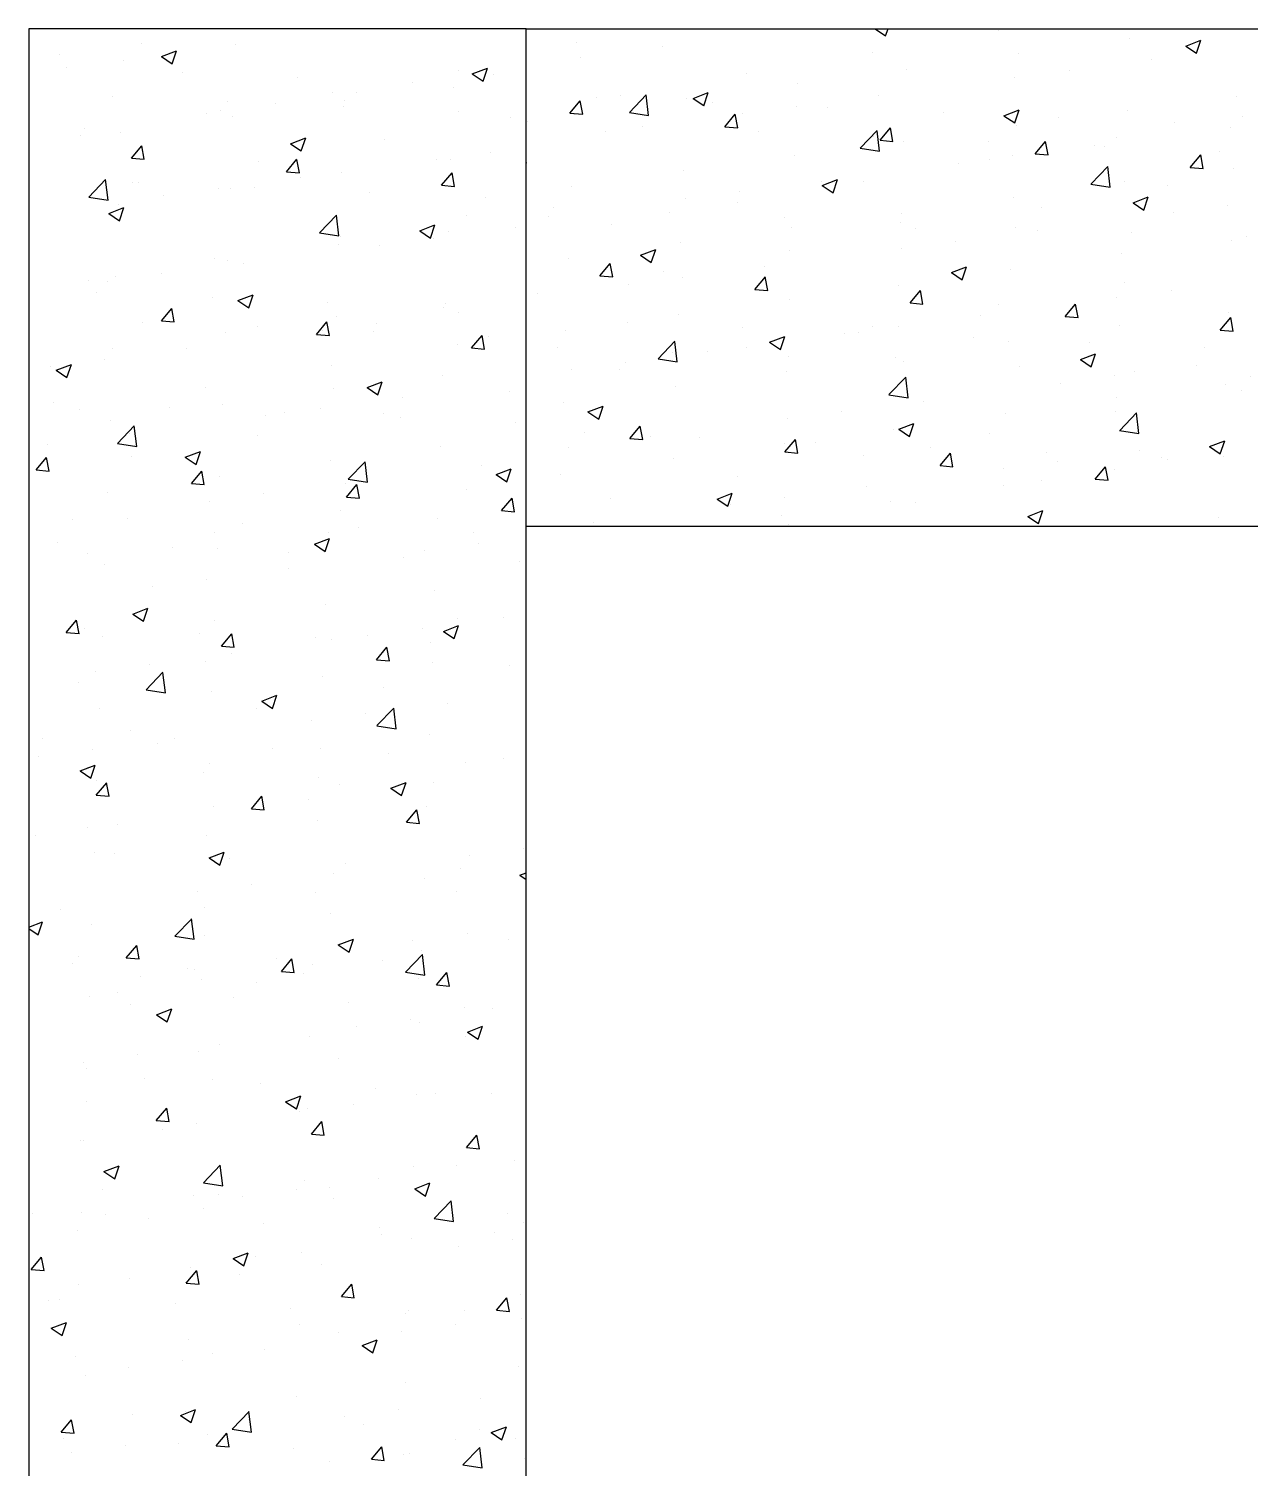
# Model space of a CAD drawing. Header units: millimetres. Extents: x 331487 to 517269, y 198509 to 399936.
# Drawn here: x 425944 to 426509, y 320938 to 321604 of the extents above; entities that cross this region are included whole.
import ezdxf

# ---------------------------------------------------------------- set-up
doc = ezdxf.new("R2010")
doc.units = ezdxf.units.MM
doc.header["$MEASUREMENT"] = 0
doc.layers.add('COLUMN', color=6, linetype='Continuous')

msp = doc.modelspace()

# ---------------------------------------------------------------- linework, layer by layer
at = {"layer": 'COLUMN'}
for p, q in [((426174.35, 321603.51), (425944.35, 321603.51)), ((425944.35, 321603.51), (425944.35, 317903.51)), ((426174.35, 321603.51), (427974.35, 321603.51)), ((426174.35, 318133.51), (426174.35, 321603.51)), ((426174.35, 321373.51), (427974.35, 321373.51))]:
    msp.add_line(p, q, dxfattribs=at)
at = {"layer": 'COLUMN', "color": 2, "linetype": 'Continuous'}
for p, q in [((426091.32, 321603.43), (426091.32, 321603.43)), ((426335.65, 321603.51), (426340.54, 321600.21)), ((426340.54, 321600.21), (426341.65, 321603.51)), ((426392.9, 321602.68), (426392.9, 321602.68)), ((426453.45, 321599.24), (426453.45, 321599.24)), ((425996.32, 321596.83), (425996.32, 321596.83)), ((426005.69, 321590.63), (426012.7, 321593.32)), ((426010.66, 321587.27), (426012.69, 321593.32)), ((426039.98, 321596.38), (426039.98, 321596.38)), ((426197.59, 321597.05), (426197.59, 321597.05)), ((426237.42, 321595.37), (426237.42, 321595.37)), ((426334.59, 321592.67), (426334.59, 321592.67)), ((426479.28, 321595.55), (426486.28, 321598.24)), ((426479.28, 321595.55), (426484.26, 321592.2)), ((426484.25, 321592.2), (426486.28, 321598.24)), ((425958.45, 321591.85), (425958.45, 321591.85)), ((425988.04, 321588.89), (425988.04, 321588.89)), ((426005.69, 321590.63), (426010.67, 321587.28)), ((426174.51, 321587.09), (426174.51, 321587.09)), ((426199.55, 321590.38), (426199.55, 321590.38)), ((426402.1, 321592.2), (426402.1, 321592.2)), ((426463.24, 321589.12), (426463.24, 321589.12)), ((425961.81, 321585.52), (425961.81, 321585.52)), ((426015.19, 321583.27), (426015.19, 321583.27)), ((426068.57, 321581.01), (426068.57, 321581.01)), ((426143.09, 321584.24), (426143.09, 321584.24)), ((426149.41, 321582.62), (426156.41, 321585.31)), ((426149.41, 321582.62), (426154.38, 321579.27)), ((426154.38, 321579.27), (426156.4, 321585.31)), ((426159.23, 321582.3), (426159.23, 321582.3)), ((426276.27, 321582.66), (426276.27, 321582.66)), ((426350.17, 321584.7), (426350.17, 321584.7)), ((426400.33, 321580.84), (426400.33, 321580.84)), ((426425.37, 321584.14), (426425.37, 321584.14)), ((426084.78, 321574.23), (426084.78, 321574.23)), ((426096.08, 321573.99), (426096.08, 321573.99)), ((426121.95, 321578.75), (426121.95, 321578.75)), ((426140.62, 321576.54), (426140.62, 321576.54)), ((426217.95, 321572.65), (426217.95, 321572.65)), ((426222.07, 321564.83), (426229.85, 321572.95)), ((426230.92, 321563.41), (426229.82, 321572.91)), ((426251.55, 321571.31), (426258.55, 321574)), ((426256.52, 321567.95), (426258.55, 321574)), ((426299.66, 321578.3), (426299.66, 321578.3)), ((426337.18, 321572.53), (426337.18, 321572.53)), ((426502.74, 321572.35), (426502.74, 321572.35)), ((425982.89, 321572.09), (425982.89, 321572.09)), ((426033.17, 321565.71), (426033.17, 321565.71)), ((426036.27, 321569.83), (426036.27, 321569.83)), ((426058.2, 321569), (426058.2, 321569)), ((426089.66, 321567.58), (426089.66, 321567.58)), ((426090.11, 321570.14), (426090.11, 321570.14)), ((426194.48, 321564.5), (426199.3, 321570.24)), ((426200.46, 321563.97), (426199.3, 321570.24)), ((426207.06, 321571.62), (426207.06, 321571.62)), ((426248.31, 321571.26), (426248.31, 321571.26)), ((426251.55, 321571.31), (426256.52, 321567.96)), ((426260.44, 321569.37), (426260.44, 321569.37)), ((426299.3, 321567.54), (426299.3, 321567.54)), ((426313.82, 321567.11), (426313.82, 321567.11)), ((426395.26, 321563.3), (426402.26, 321565.99)), ((426400.23, 321559.95), (426402.26, 321565.99)), ((426452.23, 321565.95), (426452.23, 321565.95)), ((426026.46, 321564.22), (426026.46, 321564.22)), ((426038.76, 321563.09), (426038.76, 321563.09)), ((426143.04, 321565.32), (426143.04, 321565.32)), ((426167.06, 321562.28), (426167.06, 321562.28)), ((426174.76, 321560.44), (426174.76, 321560.44)), ((426194.48, 321564.5), (426200.46, 321563.97)), ((426196.37, 321563.76), (426196.37, 321563.76)), ((426222.03, 321564.79), (426230.92, 321563.41)), ((426266.21, 321558.22), (426271.03, 321563.97)), ((426272.18, 321557.69), (426271.03, 321563.96)), ((426274.27, 321564.24), (426274.27, 321564.24)), ((426367.2, 321564.85), (426367.2, 321564.85)), ((426395.26, 321563.3), (426400.24, 321559.95)), ((426420.58, 321562.6), (426420.58, 321562.6)), ((426473.97, 321560.34), (426473.97, 321560.34)), ((426505.41, 321563.03), (426505.41, 321563.03)), ((425968.14, 321554.21), (425968.14, 321554.21)), ((425970.01, 321557.39), (425970.01, 321557.39)), ((425986.82, 321555.6), (425986.82, 321555.6)), ((426065.38, 321550.37), (426072.39, 321553.06)), ((426070.35, 321547.01), (426072.38, 321553.06)), ((426211.11, 321555.93), (426211.11, 321555.93)), ((426228.14, 321558.19), (426228.14, 321558.19)), ((426266.21, 321558.22), (426272.19, 321557.7)), ((426281.52, 321555.93), (426281.52, 321555.93)), ((426328.79, 321548.28), (426336.58, 321556.4)), ((426334.9, 321553.68), (426334.9, 321553.68)), ((426337.65, 321546.86), (426336.54, 321556.36)), ((426337.94, 321551.95), (426342.76, 321557.69)), ((426343.91, 321551.42), (426342.75, 321557.69)), ((426400.89, 321558.91), (426400.89, 321558.91)), ((426447.09, 321553.02), (426447.09, 321553.02)), ((426500.09, 321558), (426500.09, 321558)), ((425991.76, 321543.67), (425996.58, 321549.41)), ((425997.74, 321543.14), (425996.58, 321549.4)), ((426065.38, 321550.37), (426070.36, 321547.01)), ((426108.74, 321552.27), (426108.74, 321552.27)), ((426157.96, 321546.16), (426157.96, 321546.16)), ((426328.75, 321548.24), (426337.65, 321546.86)), ((426337.94, 321551.95), (426343.91, 321551.42)), ((426348.95, 321551.41), (426348.95, 321551.41)), ((426388.29, 321551.42), (426388.29, 321551.42)), ((426409.66, 321545.67), (426414.48, 321551.42)), ((426415.64, 321545.14), (426414.48, 321551.41)), ((426436.93, 321549.68), (426436.93, 321549.68)), ((426441.67, 321549.17), (426441.67, 321549.17)), ((426495.05, 321546.91), (426495.05, 321546.91)), ((425991.76, 321543.67), (425997.74, 321543.14)), ((426050.42, 321542.26), (426050.42, 321542.26)), ((426063.49, 321537.39), (426068.31, 321543.14)), ((426069.46, 321536.86), (426068.31, 321543.13)), ((426132.92, 321542.86), (426132.92, 321542.86)), ((426139.4, 321543.25), (426139.4, 321543.25)), ((426174.35, 321541.68), (426174.53, 321541.75)), ((426174.35, 321541.22), (426174.52, 321541.74)), ((426298.44, 321545.01), (426298.44, 321545.01)), ((426374.02, 321541.4), (426374.02, 321541.4)), ((426388.78, 321543.01), (426388.78, 321543.01)), ((426399.06, 321544.69), (426399.06, 321544.69)), ((426409.66, 321545.67), (426415.64, 321545.15)), ((426435.51, 321531.73), (426443.3, 321539.85)), ((426444.37, 321530.31), (426443.27, 321539.81)), ((426481.39, 321539.4), (426486.21, 321545.14)), ((426481.39, 321539.4), (426487.37, 321538.87)), ((426487.36, 321538.87), (426486.21, 321545.14)), ((426501.53, 321539.06), (426501.53, 321539.06)), ((425972.09, 321525.7), (425979.88, 321533.81)), ((425980.98, 321524.3), (425979.87, 321533.8)), ((425995.29, 321532.43), (425995.29, 321532.43)), ((426063.49, 321537.39), (426069.46, 321536.87)), ((426069.77, 321534.55), (426069.77, 321534.55)), ((426088.89, 321536.85), (426088.89, 321536.85)), ((426135.21, 321531.12), (426140.03, 321536.86)), ((426141.19, 321530.59), (426140.03, 321536.85)), ((426247.1, 321537.97), (426247.1, 321537.97)), ((426310.87, 321533.08), (426310.87, 321533.08)), ((426311.24, 321531.05), (426318.24, 321533.74)), ((426316.21, 321527.69), (426318.24, 321533.74)), ((426330.46, 321533), (426330.46, 321533)), ((426451.02, 321532.66), (426451.02, 321532.66)), ((425992.1, 321532.25), (425992.1, 321532.25)), ((426006.86, 321526.26), (426006.86, 321526.26)), ((426031.9, 321529.56), (426031.9, 321529.56)), ((426037.55, 321529.81), (426037.55, 321529.81)), ((426048.68, 321530.18), (426048.68, 321530.18)), ((426102.06, 321527.92), (426102.06, 321527.92)), ((426135.21, 321531.12), (426141.19, 321530.59)), ((426195.16, 321530.47), (426195.16, 321530.47)), ((426273, 321528.1), (426273, 321528.1)), ((426311.24, 321531.05), (426316.21, 321527.69)), ((426435.48, 321531.69), (426444.37, 321530.31)), ((426471.06, 321531.07), (426471.06, 321531.07)), ((425972.08, 321525.68), (425980.98, 321524.3)), ((425981.36, 321518.12), (425988.36, 321520.8)), ((425985.61, 321522.31), (425985.61, 321522.31)), ((425986.33, 321514.76), (425988.36, 321520.8)), ((426155.44, 321525.67), (426155.44, 321525.67)), ((426187.16, 321520.79), (426187.16, 321520.79)), ((426247.96, 321524.8), (426247.96, 321524.8)), ((426272.14, 321522.99), (426272.14, 321522.99)), ((426399.67, 321525.62), (426399.67, 321525.62)), ((426412.74, 321521.06), (426412.74, 321521.06)), ((426454.95, 321523.04), (426461.95, 321525.73)), ((426454.95, 321523.04), (426459.93, 321519.68)), ((426459.92, 321519.68), (426461.95, 321525.73)), ((426498.81, 321521.85), (426498.81, 321521.85)), ((425981.36, 321518.12), (425986.34, 321514.76)), ((426078.82, 321509.14), (426086.61, 321517.26)), ((426087.7, 321507.75), (426086.59, 321517.25)), ((426125.08, 321510.11), (426132.08, 321512.8)), ((426130.05, 321506.75), (426132.07, 321512.79)), ((426146.93, 321517.28), (426146.93, 321517.28)), ((426184.81, 321516.49), (426184.81, 321516.49)), ((426213.82, 321512.98), (426213.82, 321512.98)), ((426240.54, 321518.53), (426240.54, 321518.53)), ((426293.92, 321516.28), (426293.92, 321516.28)), ((426347.31, 321514.02), (426347.31, 321514.02)), ((426347.73, 321518.12), (426347.73, 321518.12)), ((426473.78, 321518.55), (426473.78, 321518.55)), ((426078.81, 321509.13), (426087.7, 321507.75)), ((426088.61, 321507.27), (426088.61, 321507.27)), ((426125.08, 321510.11), (426130.05, 321506.75)), ((426131.65, 321506.72), (426131.65, 321506.72)), ((426138.18, 321509.96), (426138.18, 321509.96)), ((426169.52, 321511.7), (426169.52, 321511.7)), ((426297.22, 321511.72), (426297.22, 321511.72)), ((426354.42, 321511.05), (426354.42, 321511.05)), ((426400.69, 321511.77), (426400.69, 321511.77)), ((426410.62, 321510.24), (426410.62, 321510.24)), ((426454.07, 321509.51), (426454.07, 321509.51)), ((426500.31, 321505.77), (426500.31, 321505.77)), ((426507.45, 321507.26), (426507.45, 321507.26)), ((426087.67, 321503.56), (426087.67, 321503.56)), ((426106.62, 321503.42), (426106.62, 321503.42)), ((426227.22, 321498.8), (426234.22, 321501.48)), ((426232.19, 321495.44), (426234.21, 321501.48)), ((426245.88, 321504.68), (426245.88, 321504.68)), ((426296.1, 321501.04), (426296.1, 321501.04)), ((426347.72, 321501.96), (426347.72, 321501.96)), ((426372.75, 321505.25), (426372.75, 321505.25)), ((426449.8, 321499.37), (426449.8, 321499.37)), ((426030.29, 321497.26), (426030.29, 321497.26)), ((426036.33, 321496.52), (426036.33, 321496.52)), ((426043.46, 321495.11), (426043.46, 321495.11)), ((426193.94, 321497.18), (426193.94, 321497.18)), ((426208.36, 321489.28), (426213.18, 321495.02)), ((426214.33, 321488.75), (426213.18, 321495.02)), ((426227.22, 321498.8), (426232.19, 321495.44)), ((426284.56, 321493.64), (426284.56, 321493.64)), ((426370.93, 321490.79), (426377.93, 321493.47)), ((426375.9, 321487.43), (426377.93, 321493.47)), ((425971.97, 321487.25), (425971.97, 321487.25)), ((425980.55, 321486.82), (425980.55, 321486.82)), ((425984.39, 321489.02), (425984.39, 321489.02)), ((426005.59, 321490.12), (426005.59, 321490.12)), ((426208.36, 321489.28), (426214.34, 321488.75)), ((426237.78, 321491.03), (426237.78, 321491.03)), ((426246.69, 321488.66), (426246.69, 321488.66)), ((426280.08, 321483), (426284.91, 321488.75)), ((426286.06, 321482.47), (426284.9, 321488.74)), ((426370.93, 321490.79), (426375.9, 321487.43)), ((426398.46, 321492.33), (426398.46, 321492.33)), ((426450.93, 321486.06), (426450.93, 321486.06)), ((425975.82, 321481.33), (425975.82, 321481.33)), ((426041.05, 321477.85), (426048.05, 321480.54)), ((426046.02, 321474.5), (426048.05, 321480.54)), ((426179.46, 321481.01), (426179.46, 321481.01)), ((426221.66, 321485.36), (426221.66, 321485.36)), ((426280.09, 321483), (426286.06, 321482.48)), ((426346.52, 321484.83), (426346.52, 321484.83)), ((426351.81, 321476.73), (426356.63, 321482.47)), ((426357.79, 321476.2), (426356.63, 321482.47)), ((426472.51, 321482.41), (426472.51, 321482.41)), ((426005.64, 321468.45), (426010.46, 321474.19)), ((426011.61, 321467.92), (426010.45, 321474.18)), ((426029.2, 321479.08), (426029.2, 321479.08)), ((426041.05, 321477.85), (426046.03, 321474.5)), ((426082.59, 321476.82), (426082.59, 321476.82)), ((426135.97, 321474.57), (426135.97, 321474.57)), ((426136.97, 321476.67), (426136.97, 321476.67)), ((426296.01, 321478.43), (426296.01, 321478.43)), ((426351.81, 321476.73), (426357.79, 321476.2)), ((426392.61, 321476.05), (426392.61, 321476.05)), ((426423.54, 321470.45), (426428.36, 321476.2)), ((426429.51, 321469.92), (426428.36, 321476.19)), ((426447.47, 321479.11), (426447.47, 321479.11)), ((426499.09, 321472.48), (426499.09, 321472.48)), ((425996.91, 321467.9), (425996.91, 321467.9)), ((426005.64, 321468.45), (426011.61, 321467.92)), ((426077.36, 321462.17), (426082.18, 321467.92)), ((426083.34, 321461.64), (426082.18, 321467.91)), ((426086.46, 321470.27), (426086.46, 321470.27)), ((426105.34, 321467.27), (426105.34, 321467.27)), ((426143.22, 321472.26), (426143.22, 321472.26)), ((426221.07, 321467.44), (426221.07, 321467.44)), ((426244.66, 321471.39), (426244.66, 321471.39)), ((426334.29, 321466.04), (426334.29, 321466.04)), ((426384.32, 321470.8), (426384.32, 321470.8)), ((426423.54, 321470.45), (426429.51, 321469.93)), ((426448.58, 321466.08), (426448.58, 321466.08)), ((426495.26, 321464.18), (426500.08, 321469.92)), ((426501.24, 321463.65), (426500.08, 321469.92)), ((426035.11, 321463.23), (426035.11, 321463.23)), ((426050.29, 321465.65), (426050.29, 321465.65)), ((426077.36, 321462.17), (426083.34, 321461.65)), ((426080.31, 321463.98), (426080.31, 321463.98)), ((426103.67, 321463.39), (426103.67, 321463.39)), ((426149.09, 321455.9), (426153.91, 321461.64)), ((426155.06, 321455.37), (426153.91, 321461.63)), ((426157.05, 321461.14), (426157.05, 321461.14)), ((426192.72, 321463.89), (426192.72, 321463.89)), ((426274.45, 321465.18), (426274.45, 321465.18)), ((426286.91, 321458.53), (426293.91, 321461.22)), ((426291.88, 321455.18), (426293.91, 321461.22)), ((426321.41, 321462.52), (426321.41, 321462.52)), ((426327.83, 321462.92), (426327.83, 321462.92)), ((426346.44, 321465.81), (426346.44, 321465.81)), ((426381.22, 321460.67), (426381.22, 321460.67)), ((426495.26, 321464.18), (426501.24, 321463.65)), ((425983.18, 321455.73), (425983.18, 321455.73)), ((426017.15, 321455.66), (426017.15, 321455.66)), ((426142.8, 321457.61), (426142.8, 321457.61)), ((426149.09, 321455.9), (426155.07, 321455.37)), ((426188.77, 321456.26), (426188.77, 321456.26)), ((426235.32, 321450.87), (426243.11, 321458.99)), ((426242.15, 321454), (426242.15, 321454)), ((426244.18, 321449.45), (426243.07, 321458.95)), ((426258.26, 321454.2), (426258.26, 321454.2)), ((426275.97, 321456.03), (426275.97, 321456.03)), ((426286.91, 321458.53), (426291.88, 321455.18)), ((426397.24, 321459.04), (426397.24, 321459.04)), ((426430.62, 321450.52), (426437.62, 321453.21)), ((426434.6, 321458.41), (426434.6, 321458.41)), ((426435.59, 321447.17), (426437.62, 321453.21)), ((426487.98, 321456.16), (426487.98, 321456.16)), ((425954.25, 321447.38), (425954.25, 321447.38)), ((425957.03, 321445.6), (425964.03, 321448.29)), ((425962, 321442.24), (425964.03, 321448.29)), ((425979.28, 321450.68), (425979.28, 321450.68)), ((426084.48, 321447.6), (426084.48, 321447.6)), ((426195.35, 321445.92), (426195.35, 321445.92)), ((426217.65, 321446.02), (426217.65, 321446.02)), ((426220.38, 321449.22), (426220.38, 321449.22)), ((426235.29, 321450.83), (426244.18, 321449.45)), ((426295.54, 321451.75), (426295.54, 321451.75)), ((426345.3, 321451.54), (426345.3, 321451.54)), ((426348.92, 321449.49), (426348.92, 321449.49)), ((426402.3, 321447.24), (426402.3, 321447.24)), ((426430.62, 321450.52), (426435.59, 321447.17)), ((426484.07, 321447.95), (426484.07, 321447.95)), ((425957.03, 321445.6), (425962.01, 321442.25)), ((426100.74, 321437.59), (426107.75, 321440.28)), ((426105.71, 321434.24), (426107.74, 321440.28)), ((426135.75, 321443.38), (426135.75, 321443.38)), ((426294.79, 321445.14), (426294.79, 321445.14)), ((426342.05, 321434.32), (426349.84, 321442.43)), ((426350.9, 321432.9), (426349.8, 321442.4)), ((426421.17, 321439.67), (426421.17, 321439.67)), ((426446.2, 321442.97), (426446.2, 321442.97)), ((426455.68, 321444.98), (426455.68, 321444.98)), ((426497.88, 321439.19), (426497.88, 321439.19)), ((426509.06, 321442.73), (426509.06, 321442.73)), ((426026.16, 321437.59), (426026.16, 321437.59)), ((426085.24, 321436.98), (426085.24, 321436.98)), ((426100.74, 321437.59), (426105.72, 321434.24)), ((426116.91, 321432.82), (426116.91, 321432.82)), ((426166.76, 321435.65), (426166.76, 321435.65)), ((426243.45, 321438.1), (426243.45, 321438.1)), ((426342.01, 321434.28), (426350.9, 321432.9)), ((426447.37, 321432.79), (426447.37, 321432.79)), ((426505.12, 321436.41), (426505.12, 321436.41)), ((425955.93, 321430.5), (425955.93, 321430.5)), ((425967.84, 321427.58), (425967.84, 321427.58)), ((426009.31, 321428.25), (426009.31, 321428.25)), ((426033.9, 321429.94), (426033.9, 321429.94)), ((426062.69, 321425.99), (426062.69, 321425.99)), ((426079.04, 321427.83), (426079.04, 321427.83)), ((426191.51, 321430.6), (426191.51, 321430.6)), ((426202.88, 321426.28), (426209.89, 321428.97)), ((426202.88, 321426.28), (426207.86, 321422.93)), ((426207.86, 321422.92), (426209.88, 321428.97)), ((426320.14, 321426.37), (426320.14, 321426.37)), ((426358.01, 321431.36), (426358.01, 321431.36)), ((426446.8, 321426.39), (426446.8, 321426.39)), ((426448.77, 321417.76), (426456.56, 321425.88)), ((425981.96, 321422.44), (425981.96, 321422.44)), ((425985.35, 321411.73), (425993.14, 321419.85)), ((425994.23, 321410.34), (425993.13, 321419.84)), ((426054, 321424.54), (426054, 321424.54)), ((426108.44, 321425.64), (426108.44, 321425.64)), ((426116.07, 321423.74), (426116.07, 321423.74)), ((426169.45, 321421.48), (426169.45, 321421.48)), ((426222.23, 321414.06), (426227.06, 321419.8)), ((426228.21, 321413.53), (426227.05, 321419.8)), ((426295.1, 321423.08), (426295.1, 321423.08)), ((426346.6, 321418.27), (426353.6, 321420.96)), ((426351.57, 321414.92), (426353.6, 321420.96)), ((426396.02, 321425.75), (426396.02, 321425.75)), ((426457.63, 321416.35), (426456.52, 321425.84)), ((425990.85, 321416.22), (425990.85, 321416.22)), ((426050.12, 321415.63), (426050.12, 321415.63)), ((426201.17, 321416.6), (426201.17, 321416.6)), ((426222.23, 321414.06), (426228.21, 321413.54)), ((426231.95, 321414.76), (426231.95, 321414.76)), ((426254.56, 321414.35), (426254.56, 321414.35)), ((426293.96, 321407.78), (426298.78, 321413.53)), ((426299.94, 321407.25), (426298.78, 321413.52)), ((426344.09, 321418.25), (426344.09, 321418.25)), ((426346.6, 321418.27), (426351.57, 321414.92)), ((426388.48, 321416.38), (426388.48, 321416.38)), ((426448.73, 321417.73), (426457.63, 321416.35)), ((426490.31, 321410.26), (426497.31, 321412.95)), ((426495.28, 321406.91), (426497.31, 321412.95)), ((425952.97, 321411.24), (425952.97, 321411.24)), ((425985.34, 321411.72), (425994.23, 321410.34)), ((426016.72, 321405.34), (426023.72, 321408.03)), ((426021.69, 321401.98), (426023.72, 321408.03)), ((426134.54, 321410.09), (426134.54, 321410.09)), ((426194.08, 321409.77), (426194.08, 321409.77)), ((426293.58, 321411.85), (426293.58, 321411.85)), ((426293.96, 321407.78), (426299.94, 321407.26)), ((426307.94, 321412.09), (426307.94, 321412.09)), ((426330.16, 321406.37), (426330.16, 321406.37)), ((426361.32, 321409.84), (426361.32, 321409.84)), ((426365.69, 321401.51), (426370.51, 321407.25)), ((426371.66, 321400.98), (426370.5, 321407.25)), ((426414.7, 321407.58), (426414.7, 321407.58)), ((426457.77, 321408.51), (426457.77, 321408.51)), ((426490.31, 321410.26), (426495.28, 321406.91)), ((426496.66, 321405.9), (426496.66, 321405.9)), ((425947.79, 321399.5), (425952.61, 321405.25)), ((425947.79, 321399.5), (425953.76, 321398.98)), ((425953.76, 321398.97), (425952.6, 321405.24)), ((425991.81, 321405.62), (425991.81, 321405.62)), ((426016.72, 321405.34), (426021.7, 321401.98)), ((426084.03, 321403.69), (426084.03, 321403.69)), ((426092.08, 321395.18), (426099.87, 321403.3)), ((426100.96, 321393.79), (426099.85, 321403.28)), ((426153.76, 321401.69), (426153.76, 321401.69)), ((426160.43, 321397.33), (426167.44, 321400.02)), ((426165.4, 321393.97), (426167.43, 321400.02)), ((426242.23, 321404.81), (426242.23, 321404.81)), ((426365.69, 321401.51), (426371.66, 321400.99)), ((426394.86, 321400.23), (426394.86, 321400.23)), ((426419.89, 321403.53), (426419.89, 321403.53)), ((426437.41, 321395.23), (426442.23, 321400.98)), ((426443.39, 321394.7), (426442.23, 321400.97)), ((426446.15, 321399.5), (426446.15, 321399.5)), ((426468.08, 321405.33), (426468.08, 321405.33)), ((426470.76, 321404.44), (426470.76, 321404.44)), ((426019.51, 321393.23), (426024.33, 321398.97)), ((426019.51, 321393.23), (426025.49, 321392.7)), ((426025.49, 321392.7), (426024.33, 321398.97)), ((426032.68, 321396.65), (426032.68, 321396.65)), ((426090.6, 321393.38), (426090.6, 321393.38)), ((426091.24, 321386.95), (426096.06, 321392.7)), ((426092.06, 321395.17), (426100.96, 321393.79)), ((426097.21, 321386.42), (426096.06, 321392.69)), ((426160.43, 321397.33), (426165.41, 321393.98)), ((426190.29, 321397.31), (426190.29, 321397.31)), ((426271.84, 321396.36), (426271.84, 321396.36)), ((426412.44, 321394.43), (426412.44, 321394.43)), ((426437.41, 321395.23), (426443.39, 321394.71)), ((425980.74, 321389.15), (425980.74, 321389.15)), ((426052.73, 321388.39), (426052.73, 321388.39)), ((426091.24, 321386.95), (426097.21, 321386.43)), ((426146.63, 321390.65), (426146.63, 321390.65)), ((426162.96, 321380.68), (426167.78, 321386.42)), ((426168.94, 321380.15), (426167.78, 321386.42)), ((426213.53, 321386.35), (426213.53, 321386.35)), ((426262.58, 321386.02), (426269.58, 321388.71)), ((426262.58, 321386.02), (426267.55, 321382.66)), ((426267.55, 321382.66), (426269.57, 321388.71)), ((426293.83, 321386.93), (426293.83, 321386.93)), ((426331.7, 321391.92), (426331.7, 321391.92)), ((426394.81, 321392.46), (426394.81, 321392.46)), ((426027.7, 321385.1), (426027.7, 321385.1)), ((426088.32, 321380.64), (426088.32, 321380.64)), ((426162.96, 321380.68), (426168.94, 321380.15)), ((426268.8, 321383.63), (426268.8, 321383.63)), ((426342.87, 321384.96), (426342.87, 321384.96)), ((426354.12, 321384.42), (426354.12, 321384.42)), ((426406.29, 321378.01), (426413.29, 321380.7)), ((426411.26, 321374.65), (426413.29, 321380.7)), ((425964.54, 321376.78), (425964.54, 321376.78)), ((425989.83, 321377.15), (425989.83, 321377.15)), ((426043.22, 321374.89), (426043.22, 321374.89)), ((426096.6, 321372.64), (426096.6, 321372.64)), ((426133.32, 321376.8), (426133.32, 321376.8)), ((426205.64, 321375.32), (426205.64, 321375.32)), ((426292.36, 321378.56), (426292.36, 321378.56)), ((426295.81, 321374.41), (426295.81, 321374.41)), ((426406.29, 321378.01), (426411.26, 321374.65)), ((426494.61, 321377.39), (426494.61, 321377.39)), ((425957.54, 321365.97), (425957.54, 321365.97)), ((426030, 321370.63), (426030, 321370.63)), ((426076.41, 321365.08), (426083.41, 321367.77)), ((426081.38, 321361.72), (426083.41, 321367.76)), ((426082.81, 321370.4), (426082.81, 321370.4)), ((426149.98, 321370.38), (426149.98, 321370.38)), ((425971.68, 321360.62), (425971.68, 321360.62)), ((426010.92, 321363.72), (426010.92, 321363.72)), ((426031.47, 321363.36), (426031.47, 321363.36)), ((426064.3, 321361.46), (426064.3, 321361.46)), ((426076.41, 321365.08), (426081.39, 321361.72)), ((426127.45, 321362.25), (426127.45, 321362.25)), ((426152.49, 321365.55), (426152.49, 321365.55)), ((425979.53, 321355.86), (425979.53, 321355.86)), ((426064.3, 321353.94), (426064.3, 321353.94)), ((426117.68, 321359.21), (426117.68, 321359.21)), ((426171.07, 321356.95), (426171.07, 321356.95)), ((426026.42, 321348.95), (426026.42, 321348.95)), ((426001.39, 321345.66), (426001.39, 321345.66)), ((426132.1, 321343.51), (426132.1, 321343.51)), ((425992.39, 321332.82), (425999.39, 321335.51)), ((425992.39, 321332.82), (425997.36, 321329.47)), ((425997.36, 321329.47), (425999.39, 321335.51)), ((426081.59, 321337.11), (426081.59, 321337.11)), ((425961.66, 321324.28), (425966.48, 321330.03)), ((425967.64, 321323.75), (425966.48, 321330.02)), ((425969.94, 321326.32), (425969.94, 321326.32)), ((426030.25, 321330.07), (426030.25, 321330.07)), ((426126.18, 321326.11), (426126.18, 321326.11)), ((426136.1, 321324.82), (426143.1, 321327.5)), ((426141.07, 321321.46), (426143.1, 321327.5)), ((426142.51, 321330.98), (426142.51, 321330.98)), ((426164.05, 321331.09), (426164.05, 321331.09)), ((425961.66, 321324.28), (425967.64, 321323.76)), ((425978.31, 321322.57), (425978.31, 321322.57)), ((426023.32, 321324.06), (426023.32, 321324.06)), ((426033.39, 321318.01), (426038.21, 321323.75)), ((426039.36, 321317.48), (426038.21, 321323.75)), ((426076.7, 321321.81), (426076.7, 321321.81)), ((426084.19, 321320.97), (426084.19, 321320.97)), ((426101.14, 321322.81), (426101.14, 321322.81)), ((426130.09, 321319.55), (426130.09, 321319.55)), ((426136.1, 321324.82), (426141.08, 321321.46)), ((426033.39, 321318.01), (426039.36, 321317.49)), ((426037.99, 321314.5), (426037.99, 321314.5)), ((426105.11, 321311.73), (426109.93, 321317.48)), ((426111.09, 321311.2), (426109.93, 321317.47)), ((425975.08, 321306.21), (425975.08, 321306.21)), ((426000.12, 321309.51), (426000.12, 321309.51)), ((426025.87, 321310.96), (426025.87, 321310.96)), ((426105.11, 321311.73), (426111.09, 321311.21)), ((426130.89, 321310.22), (426130.89, 321310.22)), ((426166.47, 321309.02), (426166.47, 321309.02)), ((425967.55, 321300.95), (425967.55, 321300.95)), ((425998.61, 321297.77), (426006.4, 321305.89)), ((426007.49, 321296.38), (426006.39, 321305.87)), ((426080.38, 321303.82), (426080.38, 321303.82)), ((425998.6, 321297.75), (426007.49, 321296.38)), ((426029.03, 321296.78), (426029.03, 321296.78)), ((426052.08, 321292.56), (426059.08, 321295.25)), ((426057.05, 321289.21), (426059.08, 321295.25)), ((426108.15, 321299.01), (426108.15, 321299.01)), ((425977.1, 321289.28), (425977.1, 321289.28)), ((426049.83, 321289), (426049.83, 321289)), ((426052.08, 321292.56), (426057.06, 321289.21)), ((426099.87, 321286.66), (426099.87, 321286.66)), ((426105.33, 321281.22), (426113.12, 321289.33)), ((426114.22, 321279.82), (426113.11, 321289.32)), ((426137.74, 321291.65), (426137.74, 321291.65)), ((426074.84, 321283.37), (426074.84, 321283.37)), ((426105.32, 321281.2), (426114.22, 321279.82)), ((425950.47, 321275.22), (425950.47, 321275.22)), ((425991.51, 321278.99), (425991.51, 321278.99)), ((426003.85, 321272.96), (426003.85, 321272.96)), ((426011.68, 321275.05), (426011.68, 321275.05)), ((426129.67, 321276.93), (426129.67, 321276.93)), ((425948.77, 321266.77), (425948.77, 321266.77)), ((425973.81, 321270.07), (425973.81, 321270.07)), ((426057.23, 321270.71), (426057.23, 321270.71)), ((426079.16, 321270.53), (426079.16, 321270.53)), ((426110.61, 321268.45), (426110.61, 321268.45)), ((426163.99, 321266.2), (426163.99, 321266.2)), ((425968.06, 321260.31), (425975.06, 321263)), ((425968.06, 321260.31), (425973.03, 321256.95)), ((425971.55, 321261.79), (425971.55, 321261.79)), ((425973.03, 321256.95), (425975.06, 321263)), ((426024.93, 321259.53), (426024.93, 321259.53)), ((426027.82, 321263.49), (426027.82, 321263.49)), ((426146.34, 321264.02), (426146.34, 321264.02)), ((425975.54, 321249.06), (425980.36, 321254.81)), ((425975.88, 321255.99), (425975.88, 321255.99)), ((425981.51, 321248.53), (425980.35, 321254.8)), ((426078.31, 321257.27), (426078.31, 321257.27)), ((426088.02, 321254.01), (426088.02, 321254.01)), ((426111.77, 321252.3), (426118.77, 321254.99)), ((426116.74, 321248.94), (426118.77, 321254.99)), ((426131.7, 321255.02), (426131.7, 321255.02)), ((425975.54, 321249.06), (425981.51, 321248.54)), ((426047.26, 321242.79), (426052.08, 321248.53)), ((426053.24, 321242.26), (426052.08, 321248.53)), ((426073.56, 321247.22), (426073.56, 321247.22)), ((426111.44, 321252.21), (426111.44, 321252.21)), ((426111.77, 321252.3), (426116.75, 321248.95)), ((426029.7, 321244), (426029.7, 321244)), ((426047.26, 321242.79), (426053.24, 321242.27)), ((426048.53, 321243.93), (426048.53, 321243.93)), ((426118.99, 321236.51), (426123.81, 321242.26)), ((426124.96, 321235.98), (426123.81, 321242.25)), ((426128.46, 321243.64), (426128.46, 321243.64)), ((425971.38, 321233.99), (425971.38, 321233.99)), ((425985.38, 321235.61), (425985.38, 321235.61)), ((426077.95, 321237.24), (426077.95, 321237.24)), ((426118.99, 321236.51), (426124.97, 321235.99)), ((425947.5, 321230.63), (425947.5, 321230.63)), ((426026.6, 321230.2), (426026.6, 321230.2)), ((425974.66, 321222.7), (425974.66, 321222.7)), ((425983.95, 321222.13), (425983.95, 321222.13)), ((426027.75, 321220.05), (426034.75, 321222.74)), ((426027.75, 321220.05), (426032.72, 321216.69)), ((426032.72, 321216.69), (426034.75, 321222.73)), ((426037.33, 321219.88), (426037.33, 321219.88)), ((426148.29, 321221.08), (426148.29, 321221.08)), ((426173.32, 321224.38), (426173.32, 321224.38)), ((426090.72, 321217.62), (426090.72, 321217.62)), ((426144.1, 321215.37), (426144.1, 321215.37)), ((426171.46, 321212.04), (426174.35, 321213.15)), ((426047.26, 321207.78), (426047.26, 321207.78)), ((426085.13, 321212.77), (426085.13, 321212.77)), ((426127.24, 321210.35), (426127.24, 321210.35)), ((426171.46, 321212.04), (426174.35, 321210.09)), ((426022.22, 321204.49), (426022.22, 321204.49)), ((426076.73, 321203.95), (426076.73, 321203.95)), ((426142.21, 321204.35), (426142.21, 321204.35)), ((425959.07, 321196.17), (425959.07, 321196.17)), ((426025.39, 321196.91), (426025.39, 321196.91)), ((426083.89, 321194.34), (426083.89, 321194.34)), ((425944.35, 321188.03), (425950.73, 321190.48)), ((425944.35, 321187.38), (425948.7, 321184.44)), ((425948.7, 321184.44), (425950.72, 321190.48)), ((425973.45, 321189.41), (425973.45, 321189.41)), ((426011.87, 321183.8), (426019.66, 321191.92)), ((426020.75, 321182.41), (426019.64, 321191.91)), ((425989.41, 321173.84), (425994.23, 321179.59)), ((425995.39, 321173.31), (425994.23, 321179.58)), ((426011.86, 321183.79), (426020.75, 321182.41)), ((426025.57, 321184.33), (426025.57, 321184.33)), ((426087.44, 321179.79), (426094.44, 321182.47)), ((426087.44, 321179.79), (426092.41, 321176.43)), ((426092.41, 321176.43), (426094.44, 321182.47)), ((426121.98, 321181.64), (426121.98, 321181.64)), ((426147.01, 321184.94), (426147.01, 321184.94)), ((426166.17, 321182.4), (426166.17, 321182.4)), ((425967.25, 321174.32), (425967.25, 321174.32)), ((425989.41, 321173.85), (425995.39, 321173.32)), ((426058.82, 321173.33), (426058.82, 321173.33)), ((426061.14, 321167.57), (426065.96, 321173.32)), ((426067.11, 321167.04), (426065.96, 321173.31)), ((426118.59, 321167.25), (426126.38, 321175.37)), ((426126.02, 321177.06), (426126.02, 321177.06)), ((426127.47, 321165.86), (426126.37, 321175.36)), ((425964.48, 321171.03), (425964.48, 321171.03)), ((426017.86, 321168.78), (426017.86, 321168.78)), ((426020.95, 321168.34), (426020.95, 321168.34)), ((426061.14, 321167.57), (426067.11, 321167.05)), ((426071.24, 321166.52), (426071.24, 321166.52)), ((426075.51, 321170.66), (426075.51, 321170.66)), ((426107.85, 321172.38), (426107.85, 321172.38)), ((426118.58, 321167.24), (426127.47, 321165.86)), ((426132.86, 321161.29), (426137.68, 321167.04)), ((426138.84, 321160.76), (426137.68, 321167.03)), ((425995.92, 321165.05), (425995.92, 321165.05)), ((426024.17, 321163.62), (426024.17, 321163.62)), ((426049.53, 321162.37), (426049.53, 321162.37)), ((426124.63, 321164.27), (426124.63, 321164.27)), ((426132.86, 321161.29), (426138.84, 321160.77)), ((425972.23, 321156.12), (425972.23, 321156.12)), ((425985.56, 321157.6), (425985.56, 321157.6)), ((426038.95, 321155.34), (426038.95, 321155.34)), ((426092.33, 321153.09), (426092.33, 321153.09)), ((425991.22, 321152.36), (425991.22, 321152.36)), ((426003.42, 321147.53), (426010.42, 321150.22)), ((426003.42, 321147.53), (426008.39, 321144.18)), ((426008.39, 321144.18), (426010.42, 321150.22)), ((426145.71, 321150.83), (426145.71, 321150.83)), ((426158.58, 321150.48), (426158.58, 321150.48)), ((426095.67, 321142.2), (426095.67, 321142.2)), ((426120.71, 321145.5), (426120.71, 321145.5)), ((426124.81, 321143.78), (426124.81, 321143.78)), ((426147.13, 321139.52), (426154.13, 321142.21)), ((426152.1, 321136.17), (426154.13, 321142.21)), ((426032.52, 321133.89), (426032.52, 321133.89)), ((426074.3, 321137.37), (426074.3, 321137.37)), ((426146.04, 321137.39), (426146.04, 321137.39)), ((426147.13, 321139.52), (426152.1, 321136.17)), ((425994.64, 321128.9), (425994.64, 321128.9)), ((426022.95, 321130.33), (426022.95, 321130.33)), ((426087.73, 321127.38), (426087.73, 321127.38)), ((425944.58, 321120.2), (425944.58, 321120.2)), ((425969.61, 321125.6), (425969.61, 321125.6)), ((425971.02, 321122.83), (425971.02, 321122.83)), ((425997.97, 321117.95), (425997.97, 321117.95)), ((426029.41, 321117.37), (426029.41, 321117.37)), ((426051.35, 321115.69), (426051.35, 321115.69)), ((426104.73, 321113.44), (426104.73, 321113.44)), ((425971.09, 321107.36), (425971.09, 321107.36)), ((426063.11, 321107.27), (426070.11, 321109.96)), ((426063.11, 321107.27), (426068.08, 321103.92)), ((426068.08, 321103.91), (426070.11, 321109.96)), ((426123.59, 321110.49), (426123.59, 321110.49)), ((426132.27, 321111.04), (426132.27, 321111.04)), ((426158.11, 321111.18), (426158.11, 321111.18)), ((426003.29, 321098.63), (426008.11, 321104.37)), ((426009.26, 321098.1), (426008.1, 321104.36)), ((426069.36, 321102.76), (426069.36, 321102.76)), ((426073.08, 321104.08), (426073.08, 321104.08)), ((426094.4, 321106.06), (426094.4, 321106.06)), ((426003.29, 321098.63), (426009.26, 321098.1)), ((426006.21, 321094.45), (426006.21, 321094.45)), ((426021.74, 321097.04), (426021.74, 321097.04)), ((426075.01, 321092.35), (426079.83, 321098.1)), ((426080.99, 321091.82), (426079.83, 321098.09)), ((425968.34, 321089.46), (425968.34, 321089.46)), ((425969.8, 321089.55), (425969.8, 321089.55)), ((426075.01, 321092.35), (426080.99, 321091.83)), ((426146.74, 321086.08), (426151.56, 321091.82)), ((426152.71, 321085.55), (426151.56, 321091.81)), ((426146.74, 321086.08), (426152.72, 321085.55)), ((426169.12, 321079.91), (426169.12, 321079.91)), ((426174.32, 321084.69), (426174.32, 321084.69)), ((425979.09, 321075.02), (425986.09, 321077.71)), ((425979.09, 321075.02), (425984.06, 321071.66)), ((425984.06, 321071.66), (425986.08, 321077.7)), ((426025.13, 321069.84), (426032.91, 321077.96)), ((426034.01, 321068.45), (426032.9, 321077.95)), ((426122.38, 321077.2), (426122.38, 321077.2)), ((426141.92, 321077.72), (426141.92, 321077.72)), ((425978.49, 321066.85), (425978.49, 321066.85)), ((426025.11, 321069.83), (426034.01, 321068.45)), ((426068.09, 321066.61), (426068.09, 321066.61)), ((426071.87, 321070.79), (426071.87, 321070.79)), ((426083.6, 321067.71), (426083.6, 321067.71)), ((426105.96, 321071.6), (426105.96, 321071.6)), ((426122.8, 321067.01), (426129.8, 321069.7)), ((426122.8, 321067.01), (426127.77, 321063.65)), ((426127.77, 321063.65), (426129.8, 321069.69)), ((426020.52, 321063.75), (426020.52, 321063.75)), ((426031.87, 321064.59), (426031.87, 321064.59)), ((426043.06, 321063.32), (426043.06, 321063.32)), ((426085.26, 321062.34), (426085.26, 321062.34)), ((426131.85, 321053.29), (426139.64, 321061.41)), ((426138.64, 321060.08), (426138.64, 321060.08)), ((426140.73, 321051.9), (426139.63, 321061.39)), ((425946.2, 321055.67), (425946.2, 321055.67)), ((425968.58, 321056.26), (425968.58, 321056.26)), ((425979.9, 321055), (425979.9, 321055)), ((425999.58, 321053.41), (425999.58, 321053.41)), ((426025.28, 321057.7), (426025.28, 321057.7)), ((426131.84, 321053.28), (426140.73, 321051.9)), ((426165.88, 321055.77), (426165.88, 321055.77)), ((425966.96, 321047.69), (425966.96, 321047.69)), ((426052.96, 321051.16), (426052.96, 321051.16)), ((426106.34, 321048.9), (426106.34, 321048.9)), ((426159.72, 321046.65), (426159.72, 321046.65)), ((426173.1, 321051.4), (426173.1, 321051.4)), ((426107.56, 321045.76), (426107.56, 321045.76)), ((426121.16, 321043.91), (426121.16, 321043.91)), ((426142.81, 321040.47), (426142.81, 321040.47)), ((426167.85, 321043.77), (426167.85, 321043.77)), ((425945.44, 321029.68), (425950.26, 321035.43)), ((425951.41, 321029.15), (425950.25, 321035.42)), ((426038.78, 321034.76), (426045.78, 321037.44)), ((426038.78, 321034.76), (426043.75, 321031.4)), ((426043.75, 321031.4), (426045.77, 321037.44)), ((426049.24, 321035.75), (426049.24, 321035.75)), ((426070.65, 321037.51), (426070.65, 321037.51)), ((425945.44, 321029.68), (425951.41, 321029.16)), ((426017.16, 321023.41), (426021.98, 321029.15)), ((426019.31, 321030.46), (426019.31, 321030.46)), ((426023.14, 321022.88), (426021.98, 321029.14)), ((426041.78, 321027.17), (426041.78, 321027.17)), ((426079.66, 321032.16), (426079.66, 321032.16)), ((425967.37, 321022.97), (425967.37, 321022.97)), ((425990.92, 321025.73), (425990.92, 321025.73)), ((426016.75, 321023.88), (426016.75, 321023.88)), ((426017.16, 321023.41), (426023.14, 321022.88)), ((426088.89, 321017.13), (426093.71, 321022.88)), ((426094.86, 321016.6), (426093.71, 321022.87)), ((425953.6, 321015.56), (425953.6, 321015.56)), ((425958.6, 321016.02), (425958.6, 321016.02)), ((426011.98, 321013.76), (426011.98, 321013.76)), ((426088.89, 321017.13), (426094.86, 321016.61)), ((426160.61, 321010.86), (426165.43, 321016.6)), ((426166.59, 321010.33), (426165.43, 321016.59)), ((426171.88, 321018.12), (426171.88, 321018.12)), ((426065.36, 321011.5), (426065.36, 321011.5)), ((426118.74, 321009.25), (426118.74, 321009.25)), ((426119.94, 321010.62), (426119.94, 321010.62)), ((426145.75, 321010.76), (426145.75, 321010.76)), ((426160.61, 321010.86), (426166.59, 321010.33)), ((426172.13, 321006.99), (426172.13, 321006.99)), ((425954.75, 321002.5), (425961.76, 321005.19)), ((425954.75, 321002.5), (425959.73, 320999.15)), ((425959.72, 320999.15), (425961.75, 321005.19)), ((426069.43, 321004.22), (426069.43, 321004.22)), ((426087.43, 321000.75), (426087.43, 321000.75)), ((426116.51, 321001.03), (426116.51, 321001.03)), ((426141.54, 321004.33), (426141.54, 321004.33)), ((426018.09, 320997.18), (426018.09, 320997.18)), ((426098.47, 320994.49), (426105.47, 320997.18)), ((426098.47, 320994.49), (426103.44, 320991.14)), ((426103.44, 320991.14), (426105.47, 320997.18)), ((425966.15, 320989.68), (425966.15, 320989.68)), ((426015.48, 320987.73), (426015.48, 320987.73)), ((426029.11, 320990.74), (426029.11, 320990.74)), ((426053.35, 320992.72), (426053.35, 320992.72)), ((425970.79, 320980.73), (425970.79, 320980.73)), ((425990.44, 320984.44), (425990.44, 320984.44)), ((426170.67, 320984.83), (426170.67, 320984.83)), ((426118.73, 320977.33), (426118.73, 320977.33)), ((426068.22, 320970.93), (426068.22, 320970.93)), ((426153.11, 320969.87), (426153.11, 320969.87)), ((425959.31, 320954.46), (425964.13, 320960.21)), ((425965.29, 320953.93), (425964.13, 320960.2)), ((425992.51, 320962.66), (425992.51, 320962.66)), ((426014.45, 320962.24), (426021.45, 320964.93)), ((426014.45, 320962.24), (426019.42, 320958.89)), ((426016.87, 320963.89), (426016.87, 320963.89)), ((426019.42, 320958.88), (426021.44, 320964.93)), ((426038.38, 320955.88), (426046.17, 320963.99)), ((426045.89, 320960.41), (426045.89, 320960.41)), ((426047.26, 320954.48), (426046.16, 320963.98)), ((426090.2, 320961.59), (426090.2, 320961.59)), ((426115.23, 320964.89), (426115.23, 320964.89)), ((425959.31, 320954.46), (425965.29, 320953.94)), ((425964.94, 320956.39), (425964.94, 320956.39)), ((426027.04, 320953.28), (426027.04, 320953.28)), ((426031.04, 320948.19), (426035.86, 320953.93)), ((426037.01, 320947.66), (426035.85, 320953.93)), ((426038.37, 320955.86), (426047.26, 320954.48)), ((426099.27, 320958.15), (426099.27, 320958.15)), ((426152.65, 320955.89), (426152.65, 320955.89)), ((426158.16, 320954.23), (426165.16, 320956.92)), ((426158.16, 320954.23), (426163.13, 320950.88)), ((426163.13, 320950.88), (426165.16, 320956.92)), ((425960.21, 320951.48), (425960.21, 320951.48)), ((425989.17, 320948.29), (425989.17, 320948.29)), ((426013.59, 320949.23), (426013.59, 320949.23)), ((426031.04, 320948.19), (426037.01, 320947.66)), ((426066.97, 320946.97), (426066.97, 320946.97)), ((426102.76, 320941.91), (426107.58, 320947.66)), ((426108.74, 320941.38), (426107.58, 320947.65)), ((426141.62, 320951.09), (426141.62, 320951.09)), ((426145.11, 320939.32), (426152.9, 320947.44)), ((426153.99, 320937.93), (426152.88, 320947.43)), ((426169.45, 320951.54), (426169.45, 320951.54)), ((425964.14, 320945), (425964.14, 320945)), ((426083.3, 320941.08), (426083.3, 320941.08)), ((426102.76, 320941.91), (426108.74, 320941.39)), ((426117.51, 320944.04), (426117.51, 320944.04)), ((426120.36, 320944.72), (426120.36, 320944.72)), ((426173.74, 320942.46), (426173.74, 320942.46)), ((426145.1, 320939.31), (426153.99, 320937.93))]:
    msp.add_line(p, q, dxfattribs=at)

doc.saveas('drawing.dxf')
